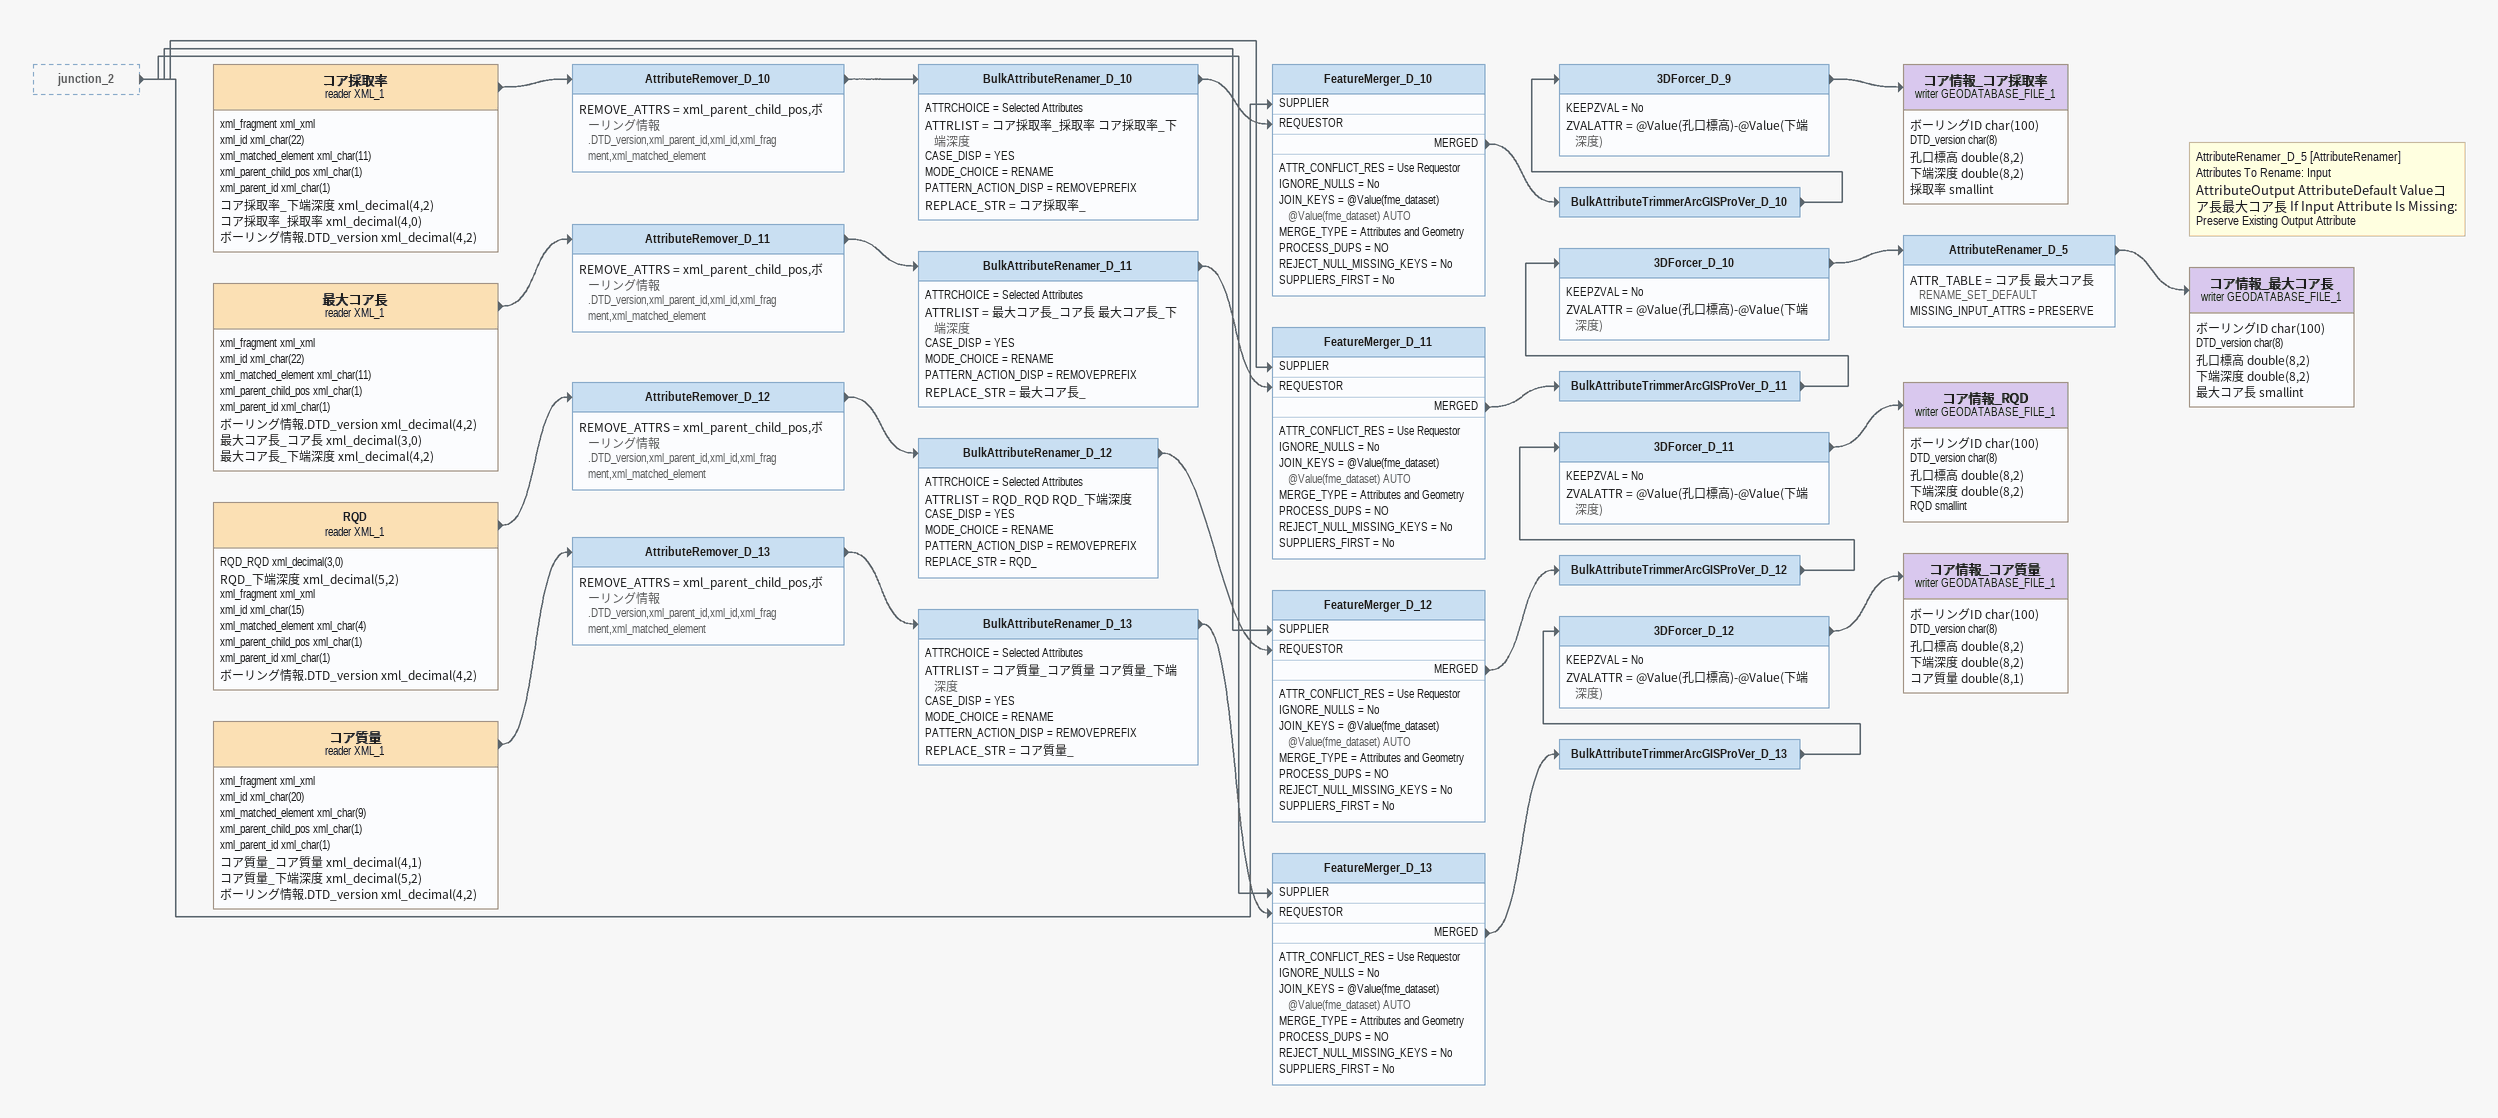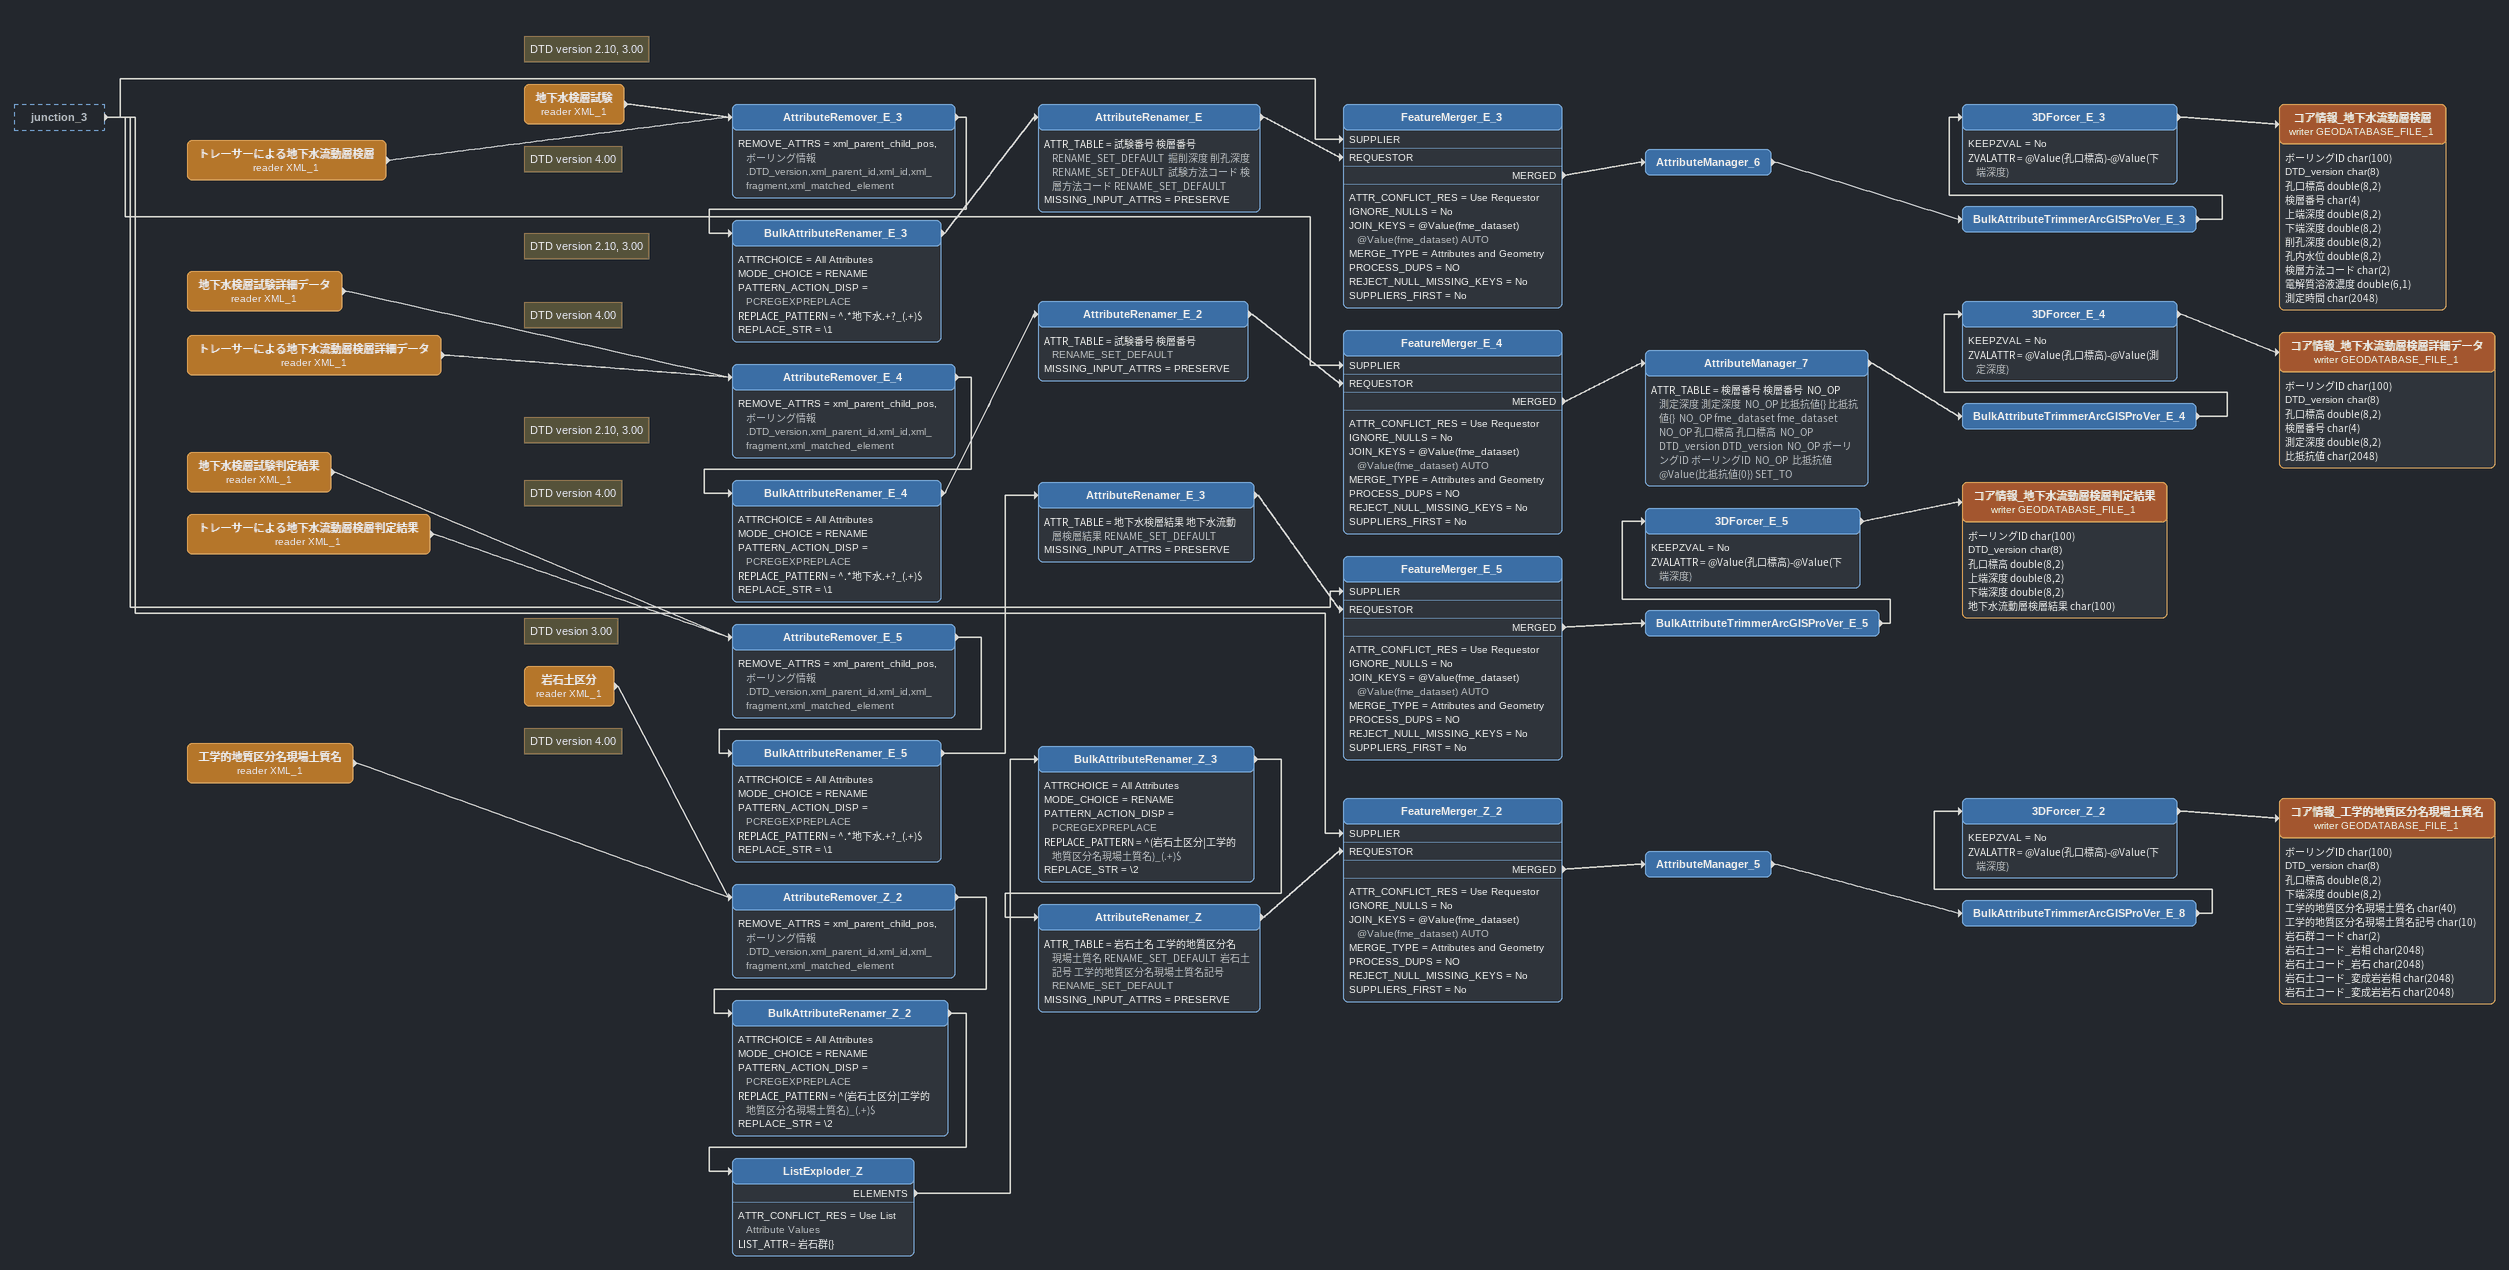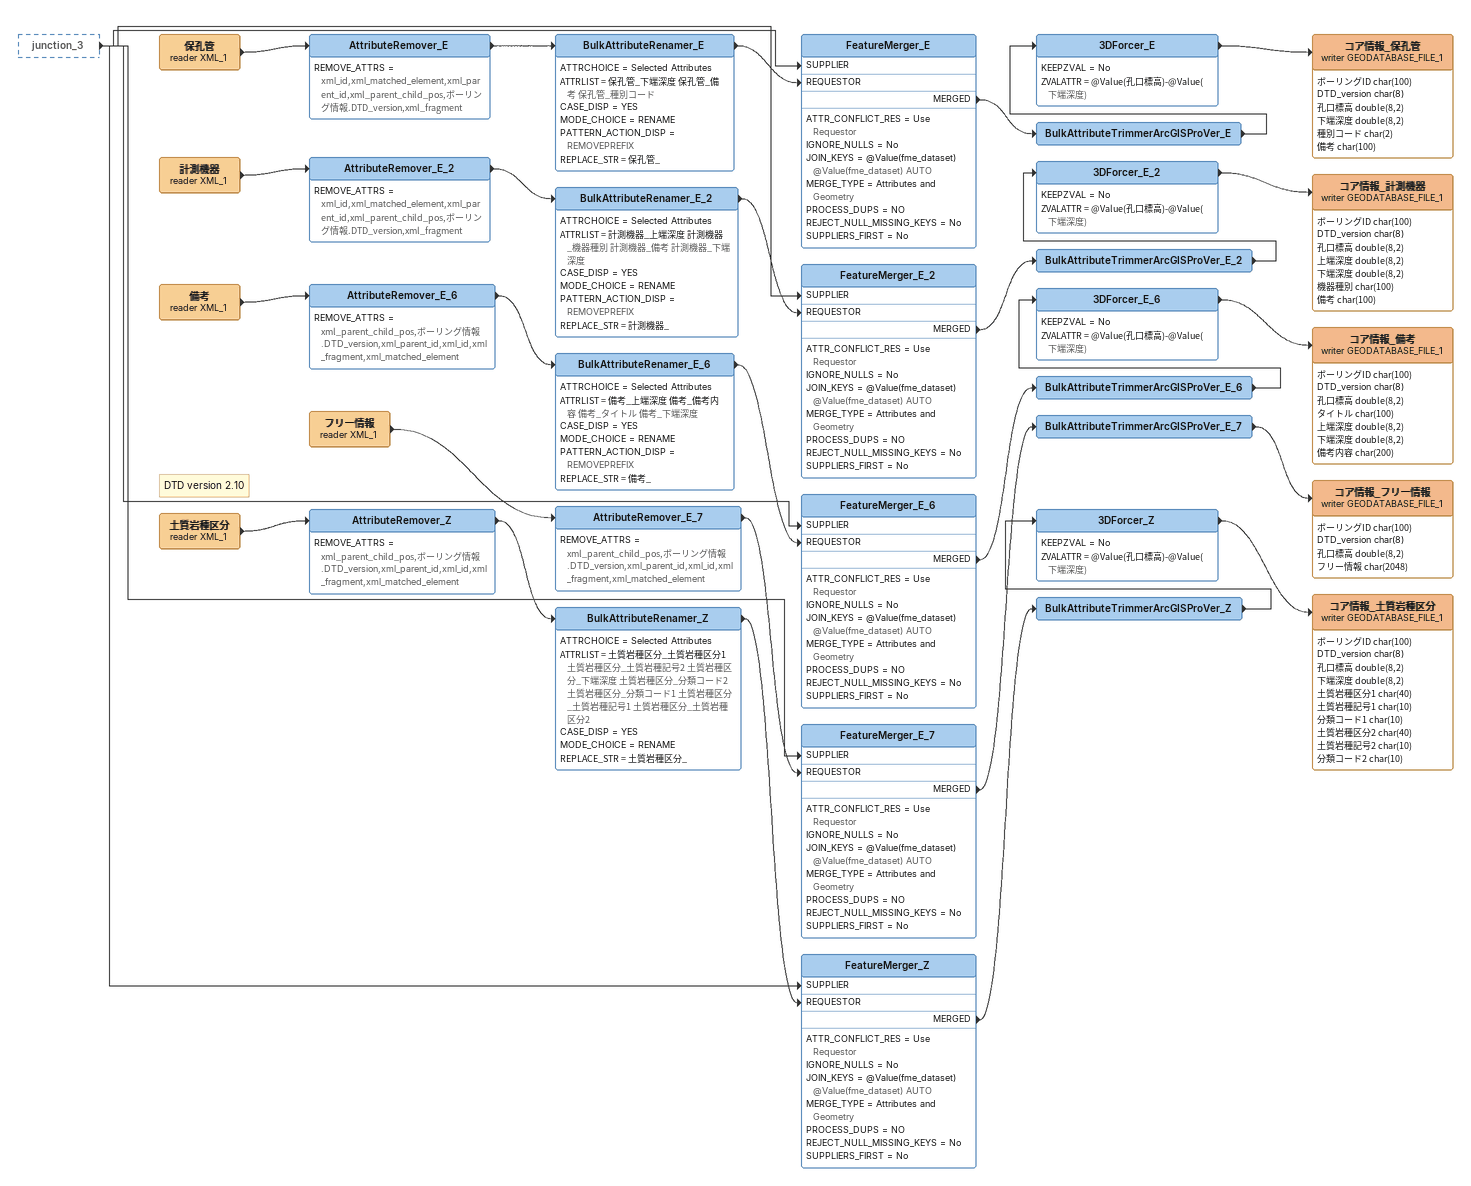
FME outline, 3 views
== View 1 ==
junction_2 [outside]
    -> FeatureMerger_D_13 [SUPPLIER]
    -> FeatureMerger_D_12 [SUPPLIER]
    -> FeatureMerger_D_11 [SUPPLIER]
    -> FeatureMerger_D_10 [SUPPLIER]
コア採取率 (reader XML_1)
    attributes: xml_fragment xml_xml, xml_id xml_char(22), xml_matched_element xml_char(11), xml_parent_child_pos xml_char(1), xml_parent_id xml_char(1), コア採取率_下端深度 xml_decimal(4,2), コア採取率_採取率 xml_decimal(4,0), ボーリング情報.DTD_version xml_decimal(4,2)
    -> AttributeRemover_D_10
AttributeRemover_D_10
    REMOVE_ATTRS = xml_parent_child_pos,ボーリング情報.DTD_version,xml_parent_id,xml_id,xml_fragment,xml_matched_element
    -> BulkAttributeRenamer_D_10
BulkAttributeRenamer_D_10
    ATTRCHOICE = Selected Attributes
    ATTRLIST = コア採取率_採取率 コア採取率_下端深度
    CASE_DISP = YES
    MODE_CHOICE = RENAME
    PATTERN_ACTION_DISP = REMOVEPREFIX
    REPLACE_STR = コア採取率_
    -> FeatureMerger_D_10 [REQUESTOR]
FeatureMerger_D_10
    ATTR_CONFLICT_RES = Use Requestor
    IGNORE_NULLS = No
    JOIN_KEYS = @Value(fme_dataset) @Value(fme_dataset) AUTO
    MERGE_TYPE = Attributes and Geometry
    PROCESS_DUPS = NO
    REJECT_NULL_MISSING_KEYS = No
    SUPPLIERS_FIRST = No
    MERGED -> BulkAttributeTrimmerArcGISProVer_D_10
BulkAttributeTrimmerArcGISProVer_D_10
    -> 3DForcer_D_9
3DForcer_D_9
    KEEPZVAL = No
    ZVALATTR = @Value(孔口標高)-@Value(下端深度)
    -> コア情報_コア採取率 (writer GEODATABASE_FILE_1)
コア情報_コア採取率 (writer GEODATABASE_FILE_1)
    attributes: ボーリングID char(100), DTD_version char(8), 孔口標高 double(8,2), 下端深度 double(8,2), 採取率 smallint
最大コア長 (reader XML_1)
    attributes: xml_fragment xml_xml, xml_id xml_char(22), xml_matched_element xml_char(11), xml_parent_child_pos xml_char(1), xml_parent_id xml_char(1), ボーリング情報.DTD_version xml_decimal(4,2), 最大コア長_コア長 xml_decimal(3,0), 最大コア長_下端深度 xml_decimal(4,2)
    -> AttributeRemover_D_11
AttributeRemover_D_11
    REMOVE_ATTRS = xml_parent_child_pos,ボーリング情報.DTD_version,xml_parent_id,xml_id,xml_fragment,xml_matched_element
    -> BulkAttributeRenamer_D_11
BulkAttributeRenamer_D_11
    ATTRCHOICE = Selected Attributes
    ATTRLIST = 最大コア長_コア長 最大コア長_下端深度
    CASE_DISP = YES
    MODE_CHOICE = RENAME
    PATTERN_ACTION_DISP = REMOVEPREFIX
    REPLACE_STR = 最大コア長_
    -> FeatureMerger_D_11 [REQUESTOR]
FeatureMerger_D_11
    ATTR_CONFLICT_RES = Use Requestor
    IGNORE_NULLS = No
    JOIN_KEYS = @Value(fme_dataset) @Value(fme_dataset) AUTO
    MERGE_TYPE = Attributes and Geometry
    PROCESS_DUPS = NO
    REJECT_NULL_MISSING_KEYS = No
    SUPPLIERS_FIRST = No
    MERGED -> BulkAttributeTrimmerArcGISProVer_D_11
BulkAttributeTrimmerArcGISProVer_D_11
    -> 3DForcer_D_10
3DForcer_D_10
    KEEPZVAL = No
    ZVALATTR = @Value(孔口標高)-@Value(下端深度)
    -> AttributeRenamer_D_5
Note: AttributeRenamer_D_5 [AttributeRenamer] / Attributes To Rename: Input AttributeOutput AttributeDefault Valueコア長最大コア長 If Input Attribute Is Missing: Preserve Existing Output Attribute
AttributeRenamer_D_5
    ATTR_TABLE = コア長 最大コア長 RENAME_SET_DEFAULT
    MISSING_INPUT_ATTRS = PRESERVE
    -> コア情報_最大コア長 (writer GEODATABASE_FILE_1)
コア情報_最大コア長 (writer GEODATABASE_FILE_1)
    attributes: ボーリングID char(100), DTD_version char(8), 孔口標高 double(8,2), 下端深度 double(8,2), 最大コア長 smallint
RQD (reader XML_1)
    attributes: RQD_RQD xml_decimal(3,0), RQD_下端深度 xml_decimal(5,2), xml_fragment xml_xml, xml_id xml_char(15), xml_matched_element xml_char(4), xml_parent_child_pos xml_char(1), xml_parent_id xml_char(1), ボーリング情報.DTD_version xml_decimal(4,2)
    -> AttributeRemover_D_12
AttributeRemover_D_12
    REMOVE_ATTRS = xml_parent_child_pos,ボーリング情報.DTD_version,xml_parent_id,xml_id,xml_fragment,xml_matched_element
    -> BulkAttributeRenamer_D_12
BulkAttributeRenamer_D_12
    ATTRCHOICE = Selected Attributes
    ATTRLIST = RQD_RQD RQD_下端深度
    CASE_DISP = YES
    MODE_CHOICE = RENAME
    PATTERN_ACTION_DISP = REMOVEPREFIX
    REPLACE_STR = RQD_
    -> FeatureMerger_D_12 [REQUESTOR]
FeatureMerger_D_12
    ATTR_CONFLICT_RES = Use Requestor
    IGNORE_NULLS = No
    JOIN_KEYS = @Value(fme_dataset) @Value(fme_dataset) AUTO
    MERGE_TYPE = Attributes and Geometry
    PROCESS_DUPS = NO
    REJECT_NULL_MISSING_KEYS = No
    SUPPLIERS_FIRST = No
    MERGED -> BulkAttributeTrimmerArcGISProVer_D_12
BulkAttributeTrimmerArcGISProVer_D_12
    -> 3DForcer_D_11
3DForcer_D_11
    KEEPZVAL = No
    ZVALATTR = @Value(孔口標高)-@Value(下端深度)
    -> コア情報_RQD (writer GEODATABASE_FILE_1)
コア情報_RQD (writer GEODATABASE_FILE_1)
    attributes: ボーリングID char(100), DTD_version char(8), 孔口標高 double(8,2), 下端深度 double(8,2), RQD smallint
コア質量 (reader XML_1)
    attributes: xml_fragment xml_xml, xml_id xml_char(20), xml_matched_element xml_char(9), xml_parent_child_pos xml_char(1), xml_parent_id xml_char(1), コア質量_コア質量 xml_decimal(4,1), コア質量_下端深度 xml_decimal(5,2), ボーリング情報.DTD_version xml_decimal(4,2)
    -> AttributeRemover_D_13
AttributeRemover_D_13
    REMOVE_ATTRS = xml_parent_child_pos,ボーリング情報.DTD_version,xml_parent_id,xml_id,xml_fragment,xml_matched_element
    -> BulkAttributeRenamer_D_13
BulkAttributeRenamer_D_13
    ATTRCHOICE = Selected Attributes
    ATTRLIST = コア質量_コア質量 コア質量_下端深度
    CASE_DISP = YES
    MODE_CHOICE = RENAME
    PATTERN_ACTION_DISP = REMOVEPREFIX
    REPLACE_STR = コア質量_
    -> FeatureMerger_D_13 [REQUESTOR]
FeatureMerger_D_13
    ATTR_CONFLICT_RES = Use Requestor
    IGNORE_NULLS = No
    JOIN_KEYS = @Value(fme_dataset) @Value(fme_dataset) AUTO
    MERGE_TYPE = Attributes and Geometry
    PROCESS_DUPS = NO
    REJECT_NULL_MISSING_KEYS = No
    SUPPLIERS_FIRST = No
    MERGED -> BulkAttributeTrimmerArcGISProVer_D_13
BulkAttributeTrimmerArcGISProVer_D_13
    -> 3DForcer_D_12
3DForcer_D_12
    KEEPZVAL = No
    ZVALATTR = @Value(孔口標高)-@Value(下端深度)
    -> コア情報_コア質量 (writer GEODATABASE_FILE_1)
コア情報_コア質量 (writer GEODATABASE_FILE_1)
    attributes: ボーリングID char(100), DTD_version char(8), 孔口標高 double(8,2), 下端深度 double(8,2), コア質量 double(8,1)

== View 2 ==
junction_3 [outside]
    -> FeatureMerger_E_3 [SUPPLIER]
    -> FeatureMerger_E_4 [SUPPLIER]
    -> FeatureMerger_E_5 [SUPPLIER]
    -> FeatureMerger_Z_2 [SUPPLIER]
Note: DTD version 4.00
トレーサーによる地下水流動層検層詳細データ (reader XML_1)
    -> AttributeRemover_E_4
Note: DTD version 4.00
トレーサーによる地下水流動層検層判定結果 (reader XML_1)
    -> AttributeRemover_E_5
Note: DTD version 4.00
トレーサーによる地下水流動層検層 (reader XML_1)
    -> AttributeRemover_E_3
Note: DTD version 2.10, 3.00
地下水検層試験詳細データ (reader XML_1)
    -> AttributeRemover_E_4
AttributeRemover_E_4
    REMOVE_ATTRS = xml_parent_child_pos,ボーリング情報.DTD_version,xml_parent_id,xml_id,xml_fragment,xml_matched_element
    -> BulkAttributeRenamer_E_4
BulkAttributeRenamer_E_4
    ATTRCHOICE = All Attributes
    MODE_CHOICE = RENAME
    PATTERN_ACTION_DISP = PCREGEXPREPLACE
    REPLACE_PATTERN = ^.*地下水.+?_(.+)$
    REPLACE_STR = \1
    -> AttributeRenamer_E_2
AttributeRenamer_E_2
    ATTR_TABLE = 試験番号 検層番号 RENAME_SET_DEFAULT
    MISSING_INPUT_ATTRS = PRESERVE
    -> FeatureMerger_E_4 [REQUESTOR]
FeatureMerger_E_4
    ATTR_CONFLICT_RES = Use Requestor
    IGNORE_NULLS = No
    JOIN_KEYS = @Value(fme_dataset) @Value(fme_dataset) AUTO
    MERGE_TYPE = Attributes and Geometry
    PROCESS_DUPS = NO
    REJECT_NULL_MISSING_KEYS = No
    SUPPLIERS_FIRST = No
    MERGED -> AttributeManager_7
AttributeManager_7
    ATTR_TABLE = 検層番号 検層番号  NO_OP 測定深度 測定深度  NO_OP 比抵抗値{} 比抵抗値{}  NO_OP fme_dataset fme_dataset  NO_OP 孔口標高 孔口標高  NO_OP DTD_version DTD_version  NO_OP ボーリングID ボーリングID  NO_OP  比抵抗値 @Value(比抵抗値{0}) SET_TO
    -> BulkAttributeTrimmerArcGISProVer_E_4
BulkAttributeTrimmerArcGISProVer_E_4
    -> 3DForcer_E_4
3DForcer_E_4
    KEEPZVAL = No
    ZVALATTR = @Value(孔口標高)-@Value(測定深度)
    -> コア情報_地下水流動層検層詳細データ (writer GEODATABASE_FILE_1)
コア情報_地下水流動層検層詳細データ (writer GEODATABASE_FILE_1)
    attributes: ボーリングID char(100), DTD_version char(8), 孔口標高 double(8,2), 検層番号 char(4), 測定深度 double(8,2), 比抵抗値 char(2048)
Note: DTD version 2.10, 3.00
地下水検層試験判定結果 (reader XML_1)
    -> AttributeRemover_E_5
AttributeRemover_E_5
    REMOVE_ATTRS = xml_parent_child_pos,ボーリング情報.DTD_version,xml_parent_id,xml_id,xml_fragment,xml_matched_element
    -> BulkAttributeRenamer_E_5
BulkAttributeRenamer_E_5
    ATTRCHOICE = All Attributes
    MODE_CHOICE = RENAME
    PATTERN_ACTION_DISP = PCREGEXPREPLACE
    REPLACE_PATTERN = ^.*地下水.+?_(.+)$
    REPLACE_STR = \1
    -> AttributeRenamer_E_3
AttributeRenamer_E_3
    ATTR_TABLE = 地下水検層結果 地下水流動層検層結果 RENAME_SET_DEFAULT
    MISSING_INPUT_ATTRS = PRESERVE
    -> FeatureMerger_E_5 [REQUESTOR]
FeatureMerger_E_5
    ATTR_CONFLICT_RES = Use Requestor
    IGNORE_NULLS = No
    JOIN_KEYS = @Value(fme_dataset) @Value(fme_dataset) AUTO
    MERGE_TYPE = Attributes and Geometry
    PROCESS_DUPS = NO
    REJECT_NULL_MISSING_KEYS = No
    SUPPLIERS_FIRST = No
    MERGED -> BulkAttributeTrimmerArcGISProVer_E_5
BulkAttributeTrimmerArcGISProVer_E_5
    -> 3DForcer_E_5
3DForcer_E_5
    KEEPZVAL = No
    ZVALATTR = @Value(孔口標高)-@Value(下端深度)
    -> コア情報_地下水流動層検層判定結果 (writer GEODATABASE_FILE_1)
コア情報_地下水流動層検層判定結果 (writer GEODATABASE_FILE_1)
    attributes: ボーリングID char(100), DTD_version char(8), 孔口標高 double(8,2), 上端深度 double(8,2), 下端深度 double(8,2), 地下水流動層検層結果 char(100)
Note: DTD version 4.00
工学的地質区分名現場土質名 (reader XML_1)
    -> AttributeRemover_Z_2
Note: DTD version 2.10, 3.00
地下水検層試験 (reader XML_1)
    -> AttributeRemover_E_3
AttributeRemover_E_3
    REMOVE_ATTRS = xml_parent_child_pos,ボーリング情報.DTD_version,xml_parent_id,xml_id,xml_fragment,xml_matched_element
    -> BulkAttributeRenamer_E_3
BulkAttributeRenamer_E_3
    ATTRCHOICE = All Attributes
    MODE_CHOICE = RENAME
    PATTERN_ACTION_DISP = PCREGEXPREPLACE
    REPLACE_PATTERN = ^.*地下水.+?_(.+)$
    REPLACE_STR = \1
    -> AttributeRenamer_E
AttributeRenamer_E
    ATTR_TABLE = 試験番号 検層番号 RENAME_SET_DEFAULT  掘削深度 削孔深度 RENAME_SET_DEFAULT  試験方法コード 検層方法コード RENAME_SET_DEFAULT
    MISSING_INPUT_ATTRS = PRESERVE
    -> FeatureMerger_E_3 [REQUESTOR]
FeatureMerger_E_3
    ATTR_CONFLICT_RES = Use Requestor
    IGNORE_NULLS = No
    JOIN_KEYS = @Value(fme_dataset) @Value(fme_dataset) AUTO
    MERGE_TYPE = Attributes and Geometry
    PROCESS_DUPS = NO
    REJECT_NULL_MISSING_KEYS = No
    SUPPLIERS_FIRST = No
    MERGED -> AttributeManager_6
AttributeManager_6
    -> BulkAttributeTrimmerArcGISProVer_E_3
BulkAttributeTrimmerArcGISProVer_E_3
    -> 3DForcer_E_3
3DForcer_E_3
    KEEPZVAL = No
    ZVALATTR = @Value(孔口標高)-@Value(下端深度)
    -> コア情報_地下水流動層検層 (writer GEODATABASE_FILE_1)
コア情報_地下水流動層検層 (writer GEODATABASE_FILE_1)
    attributes: ボーリングID char(100), DTD_version char(8), 孔口標高 double(8,2), 検層番号 char(4), 上端深度 double(8,2), 下端深度 double(8,2), 削孔深度 double(8,2), 孔内水位 double(8,2), 検層方法コード char(2), 電解質溶液濃度 double(6,1), 測定時間 char(2048)
Note: DTD vesion 3.00
岩石土区分 (reader XML_1)
    -> AttributeRemover_Z_2
AttributeRemover_Z_2
    REMOVE_ATTRS = xml_parent_child_pos,ボーリング情報.DTD_version,xml_parent_id,xml_id,xml_fragment,xml_matched_element
    -> BulkAttributeRenamer_Z_2
BulkAttributeRenamer_Z_2
    ATTRCHOICE = All Attributes
    MODE_CHOICE = RENAME
    PATTERN_ACTION_DISP = PCREGEXPREPLACE
    REPLACE_PATTERN = ^(岩石土区分|工学的地質区分名現場土質名)_(.+)$
    REPLACE_STR = \2
    -> ListExploder_Z
ListExploder_Z
    ATTR_CONFLICT_RES = Use List Attribute Values
    LIST_ATTR = 岩石群{}
    ELEMENTS -> BulkAttributeRenamer_Z_3
BulkAttributeRenamer_Z_3
    ATTRCHOICE = All Attributes
    MODE_CHOICE = RENAME
    PATTERN_ACTION_DISP = PCREGEXPREPLACE
    REPLACE_PATTERN = ^(岩石土区分|工学的地質区分名現場土質名)_(.+)$
    REPLACE_STR = \2
    -> AttributeRenamer_Z
AttributeRenamer_Z
    ATTR_TABLE = 岩石土名 工学的地質区分名現場土質名 RENAME_SET_DEFAULT  岩石土記号 工学的地質区分名現場土質名記号 RENAME_SET_DEFAULT
    MISSING_INPUT_ATTRS = PRESERVE
    -> FeatureMerger_Z_2 [REQUESTOR]
FeatureMerger_Z_2
    ATTR_CONFLICT_RES = Use Requestor
    IGNORE_NULLS = No
    JOIN_KEYS = @Value(fme_dataset) @Value(fme_dataset) AUTO
    MERGE_TYPE = Attributes and Geometry
    PROCESS_DUPS = NO
    REJECT_NULL_MISSING_KEYS = No
    SUPPLIERS_FIRST = No
    MERGED -> AttributeManager_5
AttributeManager_5
    -> BulkAttributeTrimmerArcGISProVer_E_8
BulkAttributeTrimmerArcGISProVer_E_8
    -> 3DForcer_Z_2
3DForcer_Z_2
    KEEPZVAL = No
    ZVALATTR = @Value(孔口標高)-@Value(下端深度)
    -> コア情報_工学的地質区分名現場土質名 (writer GEODATABASE_FILE_1)
コア情報_工学的地質区分名現場土質名 (writer GEODATABASE_FILE_1)
    attributes: ボーリングID char(100), DTD_version char(8), 孔口標高 double(8,2), 下端深度 double(8,2), 工学的地質区分名現場土質名 char(40), 工学的地質区分名現場土質名記号 char(10), 岩石群コード char(2), 岩石土コード_岩相 char(2048), 岩石土コード_岩石 char(2048), 岩石土コード_変成岩岩相 char(2048), 岩石土コード_変成岩岩石 char(2048)

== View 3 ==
junction_3 [outside]
    -> FeatureMerger_E [SUPPLIER]
    -> FeatureMerger_E_2 [SUPPLIER]
    -> FeatureMerger_E_6 [SUPPLIER]
    -> FeatureMerger_E_7 [SUPPLIER]
    -> FeatureMerger_Z [SUPPLIER]
保孔管 (reader XML_1)
    -> AttributeRemover_E
AttributeRemover_E
    REMOVE_ATTRS = xml_id,xml_matched_element,xml_parent_id,xml_parent_child_pos,ボーリング情報.DTD_version,xml_fragment
    -> BulkAttributeRenamer_E
BulkAttributeRenamer_E
    ATTRCHOICE = Selected Attributes
    ATTRLIST = 保孔管_下端深度 保孔管_備考 保孔管_種別コード
    CASE_DISP = YES
    MODE_CHOICE = RENAME
    PATTERN_ACTION_DISP = REMOVEPREFIX
    REPLACE_STR = 保孔管_
    -> FeatureMerger_E [REQUESTOR]
FeatureMerger_E
    ATTR_CONFLICT_RES = Use Requestor
    IGNORE_NULLS = No
    JOIN_KEYS = @Value(fme_dataset) @Value(fme_dataset) AUTO
    MERGE_TYPE = Attributes and Geometry
    PROCESS_DUPS = NO
    REJECT_NULL_MISSING_KEYS = No
    SUPPLIERS_FIRST = No
    MERGED -> BulkAttributeTrimmerArcGISProVer_E
BulkAttributeTrimmerArcGISProVer_E
    -> 3DForcer_E
3DForcer_E
    KEEPZVAL = No
    ZVALATTR = @Value(孔口標高)-@Value(下端深度)
    -> コア情報_保孔管 (writer GEODATABASE_FILE_1)
コア情報_保孔管 (writer GEODATABASE_FILE_1)
    attributes: ボーリングID char(100), DTD_version char(8), 孔口標高 double(8,2), 下端深度 double(8,2), 種別コード char(2), 備考 char(100)
計測機器 (reader XML_1)
    -> AttributeRemover_E_2
AttributeRemover_E_2
    REMOVE_ATTRS = xml_id,xml_matched_element,xml_parent_id,xml_parent_child_pos,ボーリング情報.DTD_version,xml_fragment
    -> BulkAttributeRenamer_E_2
BulkAttributeRenamer_E_2
    ATTRCHOICE = Selected Attributes
    ATTRLIST = 計測機器_上端深度 計測機器_機器種別 計測機器_備考 計測機器_下端深度
    CASE_DISP = YES
    MODE_CHOICE = RENAME
    PATTERN_ACTION_DISP = REMOVEPREFIX
    REPLACE_STR = 計測機器_
    -> FeatureMerger_E_2 [REQUESTOR]
FeatureMerger_E_2
    ATTR_CONFLICT_RES = Use Requestor
    IGNORE_NULLS = No
    JOIN_KEYS = @Value(fme_dataset) @Value(fme_dataset) AUTO
    MERGE_TYPE = Attributes and Geometry
    PROCESS_DUPS = NO
    REJECT_NULL_MISSING_KEYS = No
    SUPPLIERS_FIRST = No
    MERGED -> BulkAttributeTrimmerArcGISProVer_E_2
BulkAttributeTrimmerArcGISProVer_E_2
    -> 3DForcer_E_2
3DForcer_E_2
    KEEPZVAL = No
    ZVALATTR = @Value(孔口標高)-@Value(下端深度)
    -> コア情報_計測機器 (writer GEODATABASE_FILE_1)
コア情報_計測機器 (writer GEODATABASE_FILE_1)
    attributes: ボーリングID char(100), DTD_version char(8), 孔口標高 double(8,2), 上端深度 double(8,2), 下端深度 double(8,2), 機器種別 char(100), 備考 char(100)
備考 (reader XML_1)
    -> AttributeRemover_E_6
AttributeRemover_E_6
    REMOVE_ATTRS = xml_parent_child_pos,ボーリング情報.DTD_version,xml_parent_id,xml_id,xml_fragment,xml_matched_element
    -> BulkAttributeRenamer_E_6
BulkAttributeRenamer_E_6
    ATTRCHOICE = Selected Attributes
    ATTRLIST = 備考_上端深度 備考_備考内容 備考_タイトル 備考_下端深度
    CASE_DISP = YES
    MODE_CHOICE = RENAME
    PATTERN_ACTION_DISP = REMOVEPREFIX
    REPLACE_STR = 備考_
    -> FeatureMerger_E_6 [REQUESTOR]
FeatureMerger_E_6
    ATTR_CONFLICT_RES = Use Requestor
    IGNORE_NULLS = No
    JOIN_KEYS = @Value(fme_dataset) @Value(fme_dataset) AUTO
    MERGE_TYPE = Attributes and Geometry
    PROCESS_DUPS = NO
    REJECT_NULL_MISSING_KEYS = No
    SUPPLIERS_FIRST = No
    MERGED -> BulkAttributeTrimmerArcGISProVer_E_6
BulkAttributeTrimmerArcGISProVer_E_6
    -> 3DForcer_E_6
3DForcer_E_6
    KEEPZVAL = No
    ZVALATTR = @Value(孔口標高)-@Value(下端深度)
    -> コア情報_備考 (writer GEODATABASE_FILE_1)
コア情報_備考 (writer GEODATABASE_FILE_1)
    attributes: ボーリングID char(100), DTD_version char(8), 孔口標高 double(8,2), タイトル char(100), 上端深度 double(8,2), 下端深度 double(8,2), 備考内容 char(200)
Note: DTD version 2.10
土質岩種区分 (reader XML_1)
    -> AttributeRemover_Z
AttributeRemover_Z
    REMOVE_ATTRS = xml_parent_child_pos,ボーリング情報.DTD_version,xml_parent_id,xml_id,xml_fragment,xml_matched_element
    -> BulkAttributeRenamer_Z
BulkAttributeRenamer_Z
    ATTRCHOICE = Selected Attributes
    ATTRLIST = 土質岩種区分_土質岩種区分1 土質岩種区分_土質岩種記号2 土質岩種区分_下端深度 土質岩種区分_分類コード2 土質岩種区分_分類コード1 土質岩種区分_土質岩種記号1 土質岩種区分_土質岩種区分2
    CASE_DISP = YES
    MODE_CHOICE = RENAME
    REPLACE_STR = 土質岩種区分_
    -> FeatureMerger_Z [REQUESTOR]
FeatureMerger_Z
    ATTR_CONFLICT_RES = Use Requestor
    IGNORE_NULLS = No
    JOIN_KEYS = @Value(fme_dataset) @Value(fme_dataset) AUTO
    MERGE_TYPE = Attributes and Geometry
    PROCESS_DUPS = NO
    REJECT_NULL_MISSING_KEYS = No
    SUPPLIERS_FIRST = No
    MERGED -> BulkAttributeTrimmerArcGISProVer_Z
BulkAttributeTrimmerArcGISProVer_Z
    -> 3DForcer_Z
3DForcer_Z
    KEEPZVAL = No
    ZVALATTR = @Value(孔口標高)-@Value(下端深度)
    -> コア情報_土質岩種区分 (writer GEODATABASE_FILE_1)
コア情報_土質岩種区分 (writer GEODATABASE_FILE_1)
    attributes: ボーリングID char(100), DTD_version char(8), 孔口標高 double(8,2), 下端深度 double(8,2), 土質岩種区分1 char(40), 土質岩種記号1 char(10), 分類コード1 char(10), 土質岩種区分2 char(40), 土質岩種記号2 char(10), 分類コード2 char(10)
フリー情報 (reader XML_1)
    -> AttributeRemover_E_7
AttributeRemover_E_7
    REMOVE_ATTRS = xml_parent_child_pos,ボーリング情報.DTD_version,xml_parent_id,xml_id,xml_fragment,xml_matched_element
    -> FeatureMerger_E_7 [REQUESTOR]
FeatureMerger_E_7
    ATTR_CONFLICT_RES = Use Requestor
    IGNORE_NULLS = No
    JOIN_KEYS = @Value(fme_dataset) @Value(fme_dataset) AUTO
    MERGE_TYPE = Attributes and Geometry
    PROCESS_DUPS = NO
    REJECT_NULL_MISSING_KEYS = No
    SUPPLIERS_FIRST = No
    MERGED -> BulkAttributeTrimmerArcGISProVer_E_7
BulkAttributeTrimmerArcGISProVer_E_7
    -> コア情報_フリー情報 (writer GEODATABASE_FILE_1)
コア情報_フリー情報 (writer GEODATABASE_FILE_1)
    attributes: ボーリングID char(100), DTD_version char(8), 孔口標高 double(8,2), フリー情報 char(2048)
